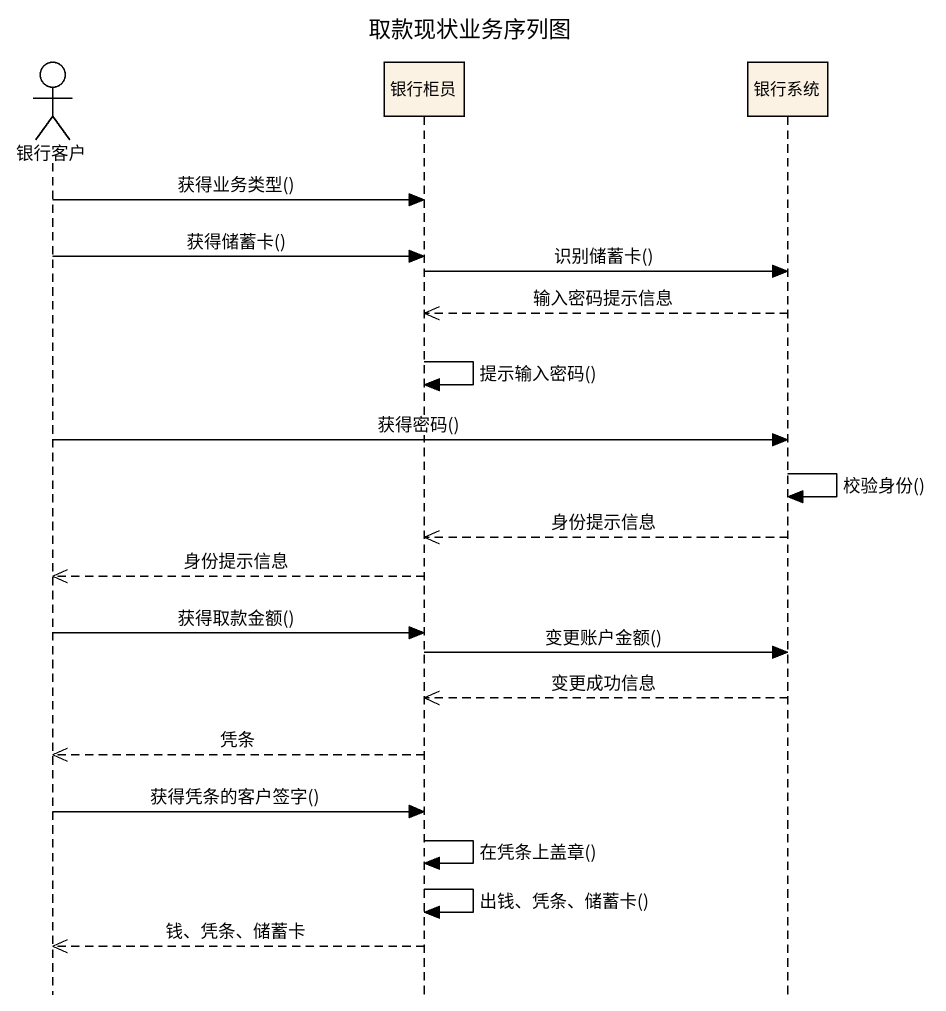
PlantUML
@startuml
title 取款现状业务序列图
hide footbox
actor 银行客户
participant 银行柜员
participant 银行系统

银行客户 -> 银行柜员 : 获得业务类型()
银行客户 -> 银行柜员 : 获得储蓄卡()
银行柜员 -> 银行系统 : 识别储蓄卡()
银行系统 -->> 银行柜员 : 输入密码提示信息
银行柜员 -> 银行柜员 : 提示输入密码()
银行客户 -> 银行系统 : 获得密码()
银行系统 -> 银行系统 : 校验身份()
银行系统 -->> 银行柜员 : 身份提示信息
银行柜员 -->> 银行客户 : 身份提示信息
银行客户 -> 银行柜员 : 获得取款金额()
银行柜员 -> 银行系统 : 变更账户金额()
银行系统 -->> 银行柜员 : 变更成功信息
银行柜员 -->> 银行客户 : 凭条
银行客户 -> 银行柜员 : 获得凭条的客户签字()
银行柜员 -> 银行柜员 : 在凭条上盖章()
银行柜员 -> 银行柜员 : 出钱、凭条、储蓄卡()
银行柜员 -->> 银行客户 : 钱、凭条、储蓄卡
@enduml
